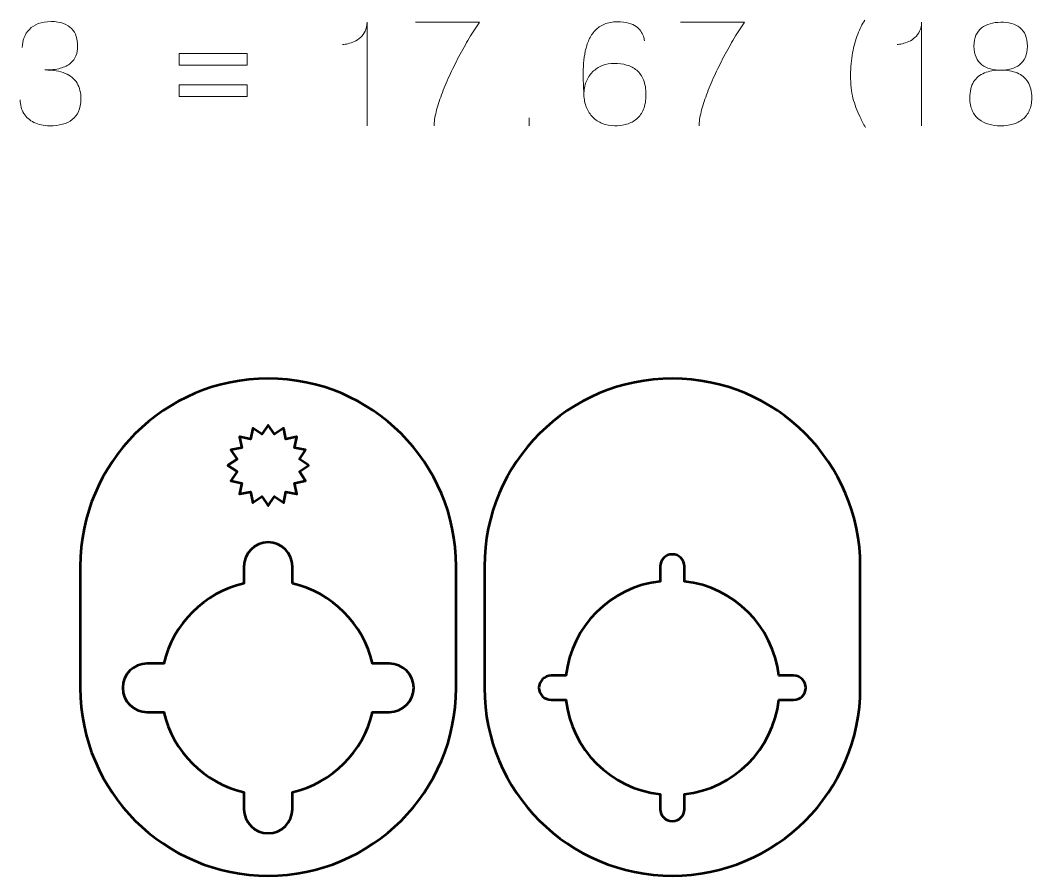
# Model space of a CAD drawing. Header units: centimetres. Extents: x -211 to 242, y -245 to 228.
# Drawn here: x -196.13 to -171.11, y -194.15 to -172.99 of the extents above; entities that cross this region are included whole.
import ezdxf

# ---------------------------------------------------------------- set-up
doc = ezdxf.new("R2010")
doc.units = ezdxf.units.CM
doc.header["$MEASUREMENT"] = 0
doc.layers.add('Layer 1', color=7, linetype='Continuous')

msp = doc.modelspace()

# ---------------------------------------------------------------- linework, layer by layer
at = {"layer": 'Layer 1', "color": 30, "lineweight": 9}
for points, knots in [([(-196.13492, -174.95441), (-196.13432, -175.08248), (-196.10468, -175.19395), (-196.04598, -175.29059), (-196.04598, -175.29059), (-195.98728, -175.38665), (-195.90368, -175.46195), (-195.79458, -175.5159), (-195.79458, -175.5159), (-195.68548, -175.56986), (-195.55445, -175.59713), (-195.40207, -175.59832), (-195.40207, -175.59832), (-195.28763, -175.59832), (-195.18387, -175.58646), (-195.0896, -175.56156), (-195.0896, -175.56156), (-194.99591, -175.53666), (-194.91528, -175.49812), (-194.84709, -175.44535), (-194.84709, -175.44535), (-194.7789, -175.39258), (-194.72673, -175.32439), (-194.68937, -175.24138), (-194.68937, -175.24138), (-194.65261, -175.15778), (-194.63423, -175.05758), (-194.63364, -174.94018), (-194.63364, -174.94018), (-194.63305, -174.78365), (-194.66506, -174.65142), (-194.72851, -174.54411), (-194.72851, -174.54411), (-194.79195, -174.43679), (-194.89037, -174.35615), (-195.0226, -174.30101), (-195.0226, -174.30101), (-195.15482, -174.24587), (-195.32439, -174.218), (-195.53014, -174.218), (-195.53014, -174.218), (-195.37657, -174.21859), (-195.24791, -174.20436), (-195.14296, -174.17531), (-195.14296, -174.17531), (-195.0386, -174.14625), (-194.955, -174.10534), (-194.89215, -174.05198), (-194.89215, -174.05198), (-194.8293, -173.99921), (-194.78365, -173.93636), (-194.75637, -173.86402), (-194.75637, -173.86402), (-194.72851, -173.79228), (-194.71487, -173.71342), (-194.71546, -173.62745), (-194.71546, -173.62745), (-194.71487, -173.54147), (-194.72673, -173.46202), (-194.75044, -173.3885), (-194.75044, -173.3885), (-194.77357, -173.31498), (-194.81152, -173.25035), (-194.8631, -173.19521), (-194.8631, -173.19521), (-194.91468, -173.14007), (-194.98287, -173.09678), (-195.06647, -173.06595), (-195.06647, -173.06595), (-195.15067, -173.03512), (-195.25324, -173.0197), (-195.37361, -173.01911), (-195.37361, -173.01911), (-195.49338, -173.0197), (-195.59832, -173.03749), (-195.68726, -173.07188), (-195.68726, -173.07188), (-195.77679, -173.10627), (-195.85031, -173.15311), (-195.90961, -173.213), (-195.90961, -173.213), (-195.96831, -173.27288), (-196.01218, -173.34107), (-196.04124, -173.41815), (-196.04124, -173.41815), (-196.07088, -173.49523), (-196.08511, -173.57705), (-196.08511, -173.66302), (-196.08511, -173.66302), (-196.08511, -173.57705), (-196.07088, -173.49523), (-196.04124, -173.41815), (-196.04124, -173.41815), (-196.01218, -173.34107), (-195.96831, -173.27288), (-195.90961, -173.213), (-195.90961, -173.213), (-195.85031, -173.15311), (-195.77679, -173.10627), (-195.68726, -173.07188), (-195.68726, -173.07188), (-195.59832, -173.03749), (-195.49338, -173.0197), (-195.37361, -173.01911), (-195.37361, -173.01911), (-195.25324, -173.0197), (-195.15067, -173.03512), (-195.06647, -173.06595), (-195.06647, -173.06595), (-194.98287, -173.09678), (-194.91468, -173.14007), (-194.8631, -173.19521), (-194.8631, -173.19521), (-194.81152, -173.25035), (-194.77357, -173.31498), (-194.75044, -173.3885), (-194.75044, -173.3885), (-194.72673, -173.46202), (-194.71487, -173.54147), (-194.71546, -173.62745), (-194.71546, -173.62745), (-194.71487, -173.71342), (-194.72851, -173.79228), (-194.75637, -173.86402), (-194.75637, -173.86402), (-194.78365, -173.93636), (-194.8293, -173.99921), (-194.89215, -174.05198), (-194.89215, -174.05198), (-194.955, -174.10534), (-195.0386, -174.14625), (-195.14296, -174.17531), (-195.14296, -174.17531), (-195.24791, -174.20436), (-195.37657, -174.21859), (-195.53014, -174.218), (-195.53014, -174.218), (-195.32439, -174.218), (-195.15482, -174.24587), (-195.0226, -174.30101), (-195.0226, -174.30101), (-194.89037, -174.35615), (-194.79195, -174.43679), (-194.72851, -174.54411), (-194.72851, -174.54411), (-194.66506, -174.65142), (-194.63305, -174.78365), (-194.63364, -174.94018), (-194.63364, -174.94018), (-194.63423, -175.05758), (-194.65261, -175.15778), (-194.68937, -175.24138), (-194.68937, -175.24138), (-194.72673, -175.32439), (-194.7789, -175.39258), (-194.84709, -175.44535), (-194.84709, -175.44535), (-194.91528, -175.49812), (-194.99591, -175.53666), (-195.0896, -175.56156), (-195.0896, -175.56156), (-195.18387, -175.58646), (-195.28763, -175.59832), (-195.40207, -175.59832), (-195.40207, -175.59832), (-195.55445, -175.59713), (-195.68548, -175.56986), (-195.79458, -175.5159), (-195.79458, -175.5159), (-195.90368, -175.46195), (-195.98728, -175.38665), (-196.04598, -175.29059), (-196.04598, -175.29059), (-196.10468, -175.19395), (-196.13432, -175.08248), (-196.13492, -174.95441)], [0, 0, 0, 0, 0.02272727, 0.02272727, 0.02272727, 0.02272727, 0.04545455, 0.04545455, 0.04545455, 0.04545455, 0.06818182, 0.06818182, 0.06818182, 0.06818182, 0.09090909, 0.09090909, 0.09090909, 0.09090909, 0.11363636, 0.11363636, 0.11363636, 0.11363636, 0.13636364, 0.13636364, 0.13636364, 0.13636364, 0.15909091, 0.15909091, 0.15909091, 0.15909091, 0.18181818, 0.18181818, 0.18181818, 0.18181818, 0.20454545, 0.20454545, 0.20454545, 0.20454545, 0.22727273, 0.22727273, 0.22727273, 0.22727273, 0.25, 0.25, 0.25, 0.25, 0.27272727, 0.27272727, 0.27272727, 0.27272727, 0.29545455, 0.29545455, 0.29545455, 0.29545455, 0.31818182, 0.31818182, 0.31818182, 0.31818182, 0.34090909, 0.34090909, 0.34090909, 0.34090909, 0.36363636, 0.36363636, 0.36363636, 0.36363636, 0.38636364, 0.38636364, 0.38636364, 0.38636364, 0.40909091, 0.40909091, 0.40909091, 0.40909091, 0.43181818, 0.43181818, 0.43181818, 0.43181818, 0.45454545, 0.45454545, 0.45454545, 0.45454545, 0.47727273, 0.47727273, 0.47727273, 0.47727273, 0.5, 0.5, 0.5, 0.5, 0.52272727, 0.52272727, 0.52272727, 0.52272727, 0.54545455, 0.54545455, 0.54545455, 0.54545455, 0.56818182, 0.56818182, 0.56818182, 0.56818182, 0.59090909, 0.59090909, 0.59090909, 0.59090909, 0.61363636, 0.61363636, 0.61363636, 0.61363636, 0.63636364, 0.63636364, 0.63636364, 0.63636364, 0.65909091, 0.65909091, 0.65909091, 0.65909091, 0.68181818, 0.68181818, 0.68181818, 0.68181818, 0.70454545, 0.70454545, 0.70454545, 0.70454545, 0.72727273, 0.72727273, 0.72727273, 0.72727273, 0.75, 0.75, 0.75, 0.75, 0.77272727, 0.77272727, 0.77272727, 0.77272727, 0.79545455, 0.79545455, 0.79545455, 0.79545455, 0.81818182, 0.81818182, 0.81818182, 0.81818182, 0.84090909, 0.84090909, 0.84090909, 0.84090909, 0.86363636, 0.86363636, 0.86363636, 0.86363636, 0.88636364, 0.88636364, 0.88636364, 0.88636364, 0.90909091, 0.90909091, 0.90909091, 0.90909091, 0.93181818, 0.93181818, 0.93181818, 0.93181818, 0.95454545, 0.95454545, 0.95454545, 0.95454545, 0.97727273, 0.97727273, 0.97727273, 0.97727273, 1, 1, 1, 1]), ([(-187.55415, -175.59832), (-187.55415, -175.59832), (-187.55415, -173.03334), (-187.55415, -173.03334), (-187.55415, -173.03334), (-187.55474, -173.1205), (-187.57016, -173.19521), (-187.5998, -173.25747), (-187.5998, -173.25747), (-187.62885, -173.32031), (-187.66739, -173.3719), (-187.71483, -173.4134), (-187.71483, -173.4134), (-187.76226, -173.45491), (-187.81325, -173.48811), (-187.8678, -173.51301), (-187.8678, -173.51301), (-187.92235, -173.53732), (-187.97512, -173.5557), (-188.02611, -173.56697), (-188.02611, -173.56697), (-188.0777, -173.57883), (-188.12157, -173.58594), (-188.15893, -173.58832), (-188.15893, -173.58832), (-188.12157, -173.58594), (-188.0777, -173.57883), (-188.02611, -173.56697), (-188.02611, -173.56697), (-187.97512, -173.5557), (-187.92235, -173.53732), (-187.8678, -173.51301), (-187.8678, -173.51301), (-187.81325, -173.48811), (-187.76226, -173.45491), (-187.71483, -173.4134), (-187.71483, -173.4134), (-187.66739, -173.3719), (-187.62885, -173.32031), (-187.5998, -173.25747), (-187.5998, -173.25747), (-187.57016, -173.19521), (-187.55474, -173.1205), (-187.55415, -173.03334), (-187.55415, -173.03334), (-187.55415, -173.03334), (-187.55415, -175.59832), (-187.55415, -175.59832)], [0, 0, 0, 0, 0.08333333, 0.08333333, 0.08333333, 0.08333333, 0.16666667, 0.16666667, 0.16666667, 0.16666667, 0.25, 0.25, 0.25, 0.25, 0.33333333, 0.33333333, 0.33333333, 0.33333333, 0.41666667, 0.41666667, 0.41666667, 0.41666667, 0.5, 0.5, 0.5, 0.5, 0.58333333, 0.58333333, 0.58333333, 0.58333333, 0.66666667, 0.66666667, 0.66666667, 0.66666667, 0.75, 0.75, 0.75, 0.75, 0.83333333, 0.83333333, 0.83333333, 0.83333333, 0.91666667, 0.91666667, 0.91666667, 0.91666667, 1, 1, 1, 1]), ([(-185.89634, -175.59832), (-185.89456, -175.4993), (-185.87736, -175.38487), (-185.84475, -175.25443), (-185.84475, -175.25443), (-185.81214, -175.12339), (-185.76767, -174.98227), (-185.71135, -174.83108), (-185.71135, -174.83108), (-185.65502, -174.67988), (-185.5898, -174.52454), (-185.51628, -174.36386), (-185.51628, -174.36386), (-185.44335, -174.20318), (-185.36449, -174.04427), (-185.28089, -173.88596), (-185.28089, -173.88596), (-185.19728, -173.72765), (-185.1119, -173.57586), (-185.02474, -173.4306), (-185.02474, -173.4306), (-184.93758, -173.28593), (-184.8522, -173.1537), (-184.7686, -173.03334), (-184.7686, -173.03334), (-184.7686, -173.03334), (-186.35882, -173.03334), (-186.35882, -173.03334), (-186.35882, -173.03334), (-186.35882, -173.03334), (-184.7686, -173.03334), (-184.7686, -173.03334), (-184.7686, -173.03334), (-184.8522, -173.1537), (-184.93758, -173.28593), (-185.02474, -173.4306), (-185.02474, -173.4306), (-185.1119, -173.57586), (-185.19728, -173.72765), (-185.28089, -173.88596), (-185.28089, -173.88596), (-185.36449, -174.04427), (-185.44335, -174.20318), (-185.51628, -174.36386), (-185.51628, -174.36386), (-185.5898, -174.52454), (-185.65502, -174.67988), (-185.71135, -174.83108), (-185.71135, -174.83108), (-185.76767, -174.98227), (-185.81214, -175.12339), (-185.84475, -175.25443), (-185.84475, -175.25443), (-185.87736, -175.38487), (-185.89456, -175.4993), (-185.89634, -175.59832)], [0, 0, 0, 0, 0.07142857, 0.07142857, 0.07142857, 0.07142857, 0.14285714, 0.14285714, 0.14285714, 0.14285714, 0.21428571, 0.21428571, 0.21428571, 0.21428571, 0.28571429, 0.28571429, 0.28571429, 0.28571429, 0.35714286, 0.35714286, 0.35714286, 0.35714286, 0.42857143, 0.42857143, 0.42857143, 0.42857143, 0.5, 0.5, 0.5, 0.5, 0.57142857, 0.57142857, 0.57142857, 0.57142857, 0.64285714, 0.64285714, 0.64285714, 0.64285714, 0.71428571, 0.71428571, 0.71428571, 0.71428571, 0.78571429, 0.78571429, 0.78571429, 0.78571429, 0.85714286, 0.85714286, 0.85714286, 0.85714286, 0.92857143, 0.92857143, 0.92857143, 0.92857143, 1, 1, 1, 1]), ([(-182.18939, -174.82634), (-182.1888, -174.71012), (-182.16983, -174.60518), (-182.13188, -174.51031), (-182.13188, -174.51031), (-182.09453, -174.41603), (-182.04176, -174.3348), (-181.97357, -174.26662), (-181.97357, -174.26662), (-181.90598, -174.19902), (-181.82593, -174.14685), (-181.73462, -174.11009), (-181.73462, -174.11009), (-181.64331, -174.07333), (-181.54311, -174.05494), (-181.4352, -174.05435), (-181.4352, -174.05435), (-181.32669, -174.05376), (-181.2253, -174.0674), (-181.13103, -174.09467), (-181.13103, -174.09467), (-181.03675, -174.12135), (-180.95434, -174.16523), (-180.88259, -174.22571), (-180.88259, -174.22571), (-180.81085, -174.28559), (-180.75452, -174.36504), (-180.7142, -174.46406), (-180.7142, -174.46406), (-180.67388, -174.56308), (-180.65313, -174.68344), (-180.65254, -174.82634), (-180.65254, -174.82634), (-180.65313, -174.96923), (-180.67388, -175.08959), (-180.7142, -175.18861), (-180.7142, -175.18861), (-180.75452, -175.28763), (-180.81085, -175.36708), (-180.88259, -175.42697), (-180.88259, -175.42697), (-180.95434, -175.48744), (-181.03675, -175.53132), (-181.13103, -175.558), (-181.13103, -175.558), (-181.2253, -175.58528), (-181.32669, -175.59891), (-181.4352, -175.59832), (-181.4352, -175.59832), (-181.54311, -175.59773), (-181.64213, -175.57935), (-181.73284, -175.54259), (-181.73284, -175.54259), (-181.82297, -175.50582), (-181.90123, -175.45365), (-181.96823, -175.38546), (-181.96823, -175.38546), (-182.03523, -175.31787), (-182.088, -175.23664), (-182.12595, -175.14177), (-182.12595, -175.14177), (-182.16449, -175.0475), (-182.18524, -174.94255), (-182.18939, -174.82634), (-182.18939, -174.82634), (-182.19176, -174.76764), (-182.19473, -174.69767), (-182.19888, -174.61644), (-182.19888, -174.61644), (-182.20303, -174.53462), (-182.2054, -174.44568), (-182.20599, -174.35022), (-182.20599, -174.35022), (-182.20659, -174.25417), (-182.20362, -174.15515), (-182.19591, -174.05376), (-182.19591, -174.05376), (-182.1888, -173.95178), (-182.17457, -173.85157), (-182.15382, -173.75255), (-182.15382, -173.75255), (-182.13307, -173.65413), (-182.10342, -173.56104), (-182.06429, -173.47388), (-182.06429, -173.47388), (-182.02515, -173.38672), (-181.97476, -173.30964), (-181.9125, -173.24264), (-181.9125, -173.24264), (-181.84965, -173.17564), (-181.77316, -173.12287), (-181.68244, -173.08433), (-181.68244, -173.08433), (-181.59173, -173.04639), (-181.48441, -173.02682), (-181.36049, -173.02623), (-181.36049, -173.02623), (-181.25258, -173.02682), (-181.16127, -173.03749), (-181.08537, -173.05824), (-181.08537, -173.05824), (-181.00948, -173.079), (-180.94722, -173.10686), (-180.89742, -173.14125), (-180.89742, -173.14125), (-180.8482, -173.17623), (-180.80907, -173.21418), (-180.78061, -173.25628), (-180.78061, -173.25628), (-180.75215, -173.29778), (-180.73081, -173.33988), (-180.71776, -173.38198), (-180.71776, -173.38198), (-180.70412, -173.42408), (-180.69523, -173.46321), (-180.69167, -173.49938), (-180.69167, -173.49938), (-180.69523, -173.46321), (-180.70412, -173.42408), (-180.71776, -173.38198), (-180.71776, -173.38198), (-180.73081, -173.33988), (-180.75215, -173.29778), (-180.78061, -173.25628), (-180.78061, -173.25628), (-180.80907, -173.21418), (-180.8482, -173.17623), (-180.89742, -173.14125), (-180.89742, -173.14125), (-180.94722, -173.10686), (-181.00948, -173.079), (-181.08537, -173.05824), (-181.08537, -173.05824), (-181.16127, -173.03749), (-181.25258, -173.02682), (-181.36049, -173.02623), (-181.36049, -173.02623), (-181.48441, -173.02682), (-181.59173, -173.04639), (-181.68244, -173.08433), (-181.68244, -173.08433), (-181.77316, -173.12287), (-181.84965, -173.17564), (-181.9125, -173.24264), (-181.9125, -173.24264), (-181.97476, -173.30964), (-182.02515, -173.38672), (-182.06429, -173.47388), (-182.06429, -173.47388), (-182.10342, -173.56104), (-182.13307, -173.65413), (-182.15382, -173.75255), (-182.15382, -173.75255), (-182.17457, -173.85157), (-182.1888, -173.95178), (-182.19591, -174.05376), (-182.19591, -174.05376), (-182.20362, -174.15515), (-182.20659, -174.25417), (-182.20599, -174.35022), (-182.20599, -174.35022), (-182.2054, -174.44568), (-182.20303, -174.53462), (-182.19888, -174.61644), (-182.19888, -174.61644), (-182.19473, -174.69767), (-182.19176, -174.76764), (-182.18939, -174.82634), (-182.18939, -174.82634), (-182.18524, -174.94255), (-182.16449, -175.0475), (-182.12595, -175.14177), (-182.12595, -175.14177), (-182.088, -175.23664), (-182.03523, -175.31787), (-181.96823, -175.38546), (-181.96823, -175.38546), (-181.90123, -175.45365), (-181.82297, -175.50582), (-181.73284, -175.54259), (-181.73284, -175.54259), (-181.64213, -175.57935), (-181.54311, -175.59773), (-181.4352, -175.59832), (-181.4352, -175.59832), (-181.32669, -175.59891), (-181.2253, -175.58528), (-181.13103, -175.558), (-181.13103, -175.558), (-181.03675, -175.53132), (-180.95434, -175.48744), (-180.88259, -175.42697), (-180.88259, -175.42697), (-180.81085, -175.36708), (-180.75452, -175.28763), (-180.7142, -175.18861), (-180.7142, -175.18861), (-180.67388, -175.08959), (-180.65313, -174.96923), (-180.65254, -174.82634), (-180.65254, -174.82634), (-180.65313, -174.68344), (-180.67388, -174.56308), (-180.7142, -174.46406), (-180.7142, -174.46406), (-180.75452, -174.36504), (-180.81085, -174.28559), (-180.88259, -174.22571), (-180.88259, -174.22571), (-180.95434, -174.16523), (-181.03675, -174.12135), (-181.13103, -174.09467), (-181.13103, -174.09467), (-181.2253, -174.0674), (-181.32669, -174.05376), (-181.4352, -174.05435), (-181.4352, -174.05435), (-181.54311, -174.05494), (-181.64331, -174.07333), (-181.73462, -174.11009), (-181.73462, -174.11009), (-181.82593, -174.14685), (-181.90598, -174.19902), (-181.97357, -174.26662), (-181.97357, -174.26662), (-182.04176, -174.3348), (-182.09453, -174.41603), (-182.13188, -174.51031), (-182.13188, -174.51031), (-182.16983, -174.60518), (-182.1888, -174.71012), (-182.18939, -174.82634)], [0, 0, 0, 0, 0.01724138, 0.01724138, 0.01724138, 0.01724138, 0.03448276, 0.03448276, 0.03448276, 0.03448276, 0.05172414, 0.05172414, 0.05172414, 0.05172414, 0.06896552, 0.06896552, 0.06896552, 0.06896552, 0.0862069, 0.0862069, 0.0862069, 0.0862069, 0.10344828, 0.10344828, 0.10344828, 0.10344828, 0.12068966, 0.12068966, 0.12068966, 0.12068966, 0.13793103, 0.13793103, 0.13793103, 0.13793103, 0.15517241, 0.15517241, 0.15517241, 0.15517241, 0.17241379, 0.17241379, 0.17241379, 0.17241379, 0.18965517, 0.18965517, 0.18965517, 0.18965517, 0.20689655, 0.20689655, 0.20689655, 0.20689655, 0.22413793, 0.22413793, 0.22413793, 0.22413793, 0.24137931, 0.24137931, 0.24137931, 0.24137931, 0.25862069, 0.25862069, 0.25862069, 0.25862069, 0.27586207, 0.27586207, 0.27586207, 0.27586207, 0.29310345, 0.29310345, 0.29310345, 0.29310345, 0.31034483, 0.31034483, 0.31034483, 0.31034483, 0.32758621, 0.32758621, 0.32758621, 0.32758621, 0.34482759, 0.34482759, 0.34482759, 0.34482759, 0.36206897, 0.36206897, 0.36206897, 0.36206897, 0.37931034, 0.37931034, 0.37931034, 0.37931034, 0.39655172, 0.39655172, 0.39655172, 0.39655172, 0.4137931, 0.4137931, 0.4137931, 0.4137931, 0.43103448, 0.43103448, 0.43103448, 0.43103448, 0.44827586, 0.44827586, 0.44827586, 0.44827586, 0.46551724, 0.46551724, 0.46551724, 0.46551724, 0.48275862, 0.48275862, 0.48275862, 0.48275862, 0.5, 0.5, 0.5, 0.5, 0.51724138, 0.51724138, 0.51724138, 0.51724138, 0.53448276, 0.53448276, 0.53448276, 0.53448276, 0.55172414, 0.55172414, 0.55172414, 0.55172414, 0.56896552, 0.56896552, 0.56896552, 0.56896552, 0.5862069, 0.5862069, 0.5862069, 0.5862069, 0.60344828, 0.60344828, 0.60344828, 0.60344828, 0.62068966, 0.62068966, 0.62068966, 0.62068966, 0.63793103, 0.63793103, 0.63793103, 0.63793103, 0.65517241, 0.65517241, 0.65517241, 0.65517241, 0.67241379, 0.67241379, 0.67241379, 0.67241379, 0.68965517, 0.68965517, 0.68965517, 0.68965517, 0.70689655, 0.70689655, 0.70689655, 0.70689655, 0.72413793, 0.72413793, 0.72413793, 0.72413793, 0.74137931, 0.74137931, 0.74137931, 0.74137931, 0.75862069, 0.75862069, 0.75862069, 0.75862069, 0.77586207, 0.77586207, 0.77586207, 0.77586207, 0.79310345, 0.79310345, 0.79310345, 0.79310345, 0.81034483, 0.81034483, 0.81034483, 0.81034483, 0.82758621, 0.82758621, 0.82758621, 0.82758621, 0.84482759, 0.84482759, 0.84482759, 0.84482759, 0.86206897, 0.86206897, 0.86206897, 0.86206897, 0.87931034, 0.87931034, 0.87931034, 0.87931034, 0.89655172, 0.89655172, 0.89655172, 0.89655172, 0.9137931, 0.9137931, 0.9137931, 0.9137931, 0.93103448, 0.93103448, 0.93103448, 0.93103448, 0.94827586, 0.94827586, 0.94827586, 0.94827586, 0.96551724, 0.96551724, 0.96551724, 0.96551724, 0.98275862, 0.98275862, 0.98275862, 0.98275862, 1, 1, 1, 1]), ([(-179.33981, -175.59832), (-179.33803, -175.4993), (-179.32083, -175.38487), (-179.28822, -175.25443), (-179.28822, -175.25443), (-179.25561, -175.12339), (-179.21114, -174.98227), (-179.15482, -174.83108), (-179.15482, -174.83108), (-179.09849, -174.67988), (-179.03327, -174.52454), (-178.95975, -174.36386), (-178.95975, -174.36386), (-178.88682, -174.20318), (-178.80796, -174.04427), (-178.72436, -173.88596), (-178.72436, -173.88596), (-178.64075, -173.72765), (-178.55537, -173.57586), (-178.46821, -173.4306), (-178.46821, -173.4306), (-178.38105, -173.28593), (-178.29567, -173.1537), (-178.21207, -173.03334), (-178.21207, -173.03334), (-178.21207, -173.03334), (-179.80229, -173.03334), (-179.80229, -173.03334), (-179.80229, -173.03334), (-179.80229, -173.03334), (-178.21207, -173.03334), (-178.21207, -173.03334), (-178.21207, -173.03334), (-178.29567, -173.1537), (-178.38105, -173.28593), (-178.46821, -173.4306), (-178.46821, -173.4306), (-178.55537, -173.57586), (-178.64075, -173.72765), (-178.72436, -173.88596), (-178.72436, -173.88596), (-178.80796, -174.04427), (-178.88682, -174.20318), (-178.95975, -174.36386), (-178.95975, -174.36386), (-179.03327, -174.52454), (-179.09849, -174.67988), (-179.15482, -174.83108), (-179.15482, -174.83108), (-179.21114, -174.98227), (-179.25561, -175.12339), (-179.28822, -175.25443), (-179.28822, -175.25443), (-179.32083, -175.38487), (-179.33803, -175.4993), (-179.33981, -175.59832)], [0, 0, 0, 0, 0.07142857, 0.07142857, 0.07142857, 0.07142857, 0.14285714, 0.14285714, 0.14285714, 0.14285714, 0.21428571, 0.21428571, 0.21428571, 0.21428571, 0.28571429, 0.28571429, 0.28571429, 0.28571429, 0.35714286, 0.35714286, 0.35714286, 0.35714286, 0.42857143, 0.42857143, 0.42857143, 0.42857143, 0.5, 0.5, 0.5, 0.5, 0.57142857, 0.57142857, 0.57142857, 0.57142857, 0.64285714, 0.64285714, 0.64285714, 0.64285714, 0.71428571, 0.71428571, 0.71428571, 0.71428571, 0.78571429, 0.78571429, 0.78571429, 0.78571429, 0.85714286, 0.85714286, 0.85714286, 0.85714286, 0.92857143, 0.92857143, 0.92857143, 0.92857143, 1, 1, 1, 1]), ([(-175.22374, -175.64457), (-175.27236, -175.54733), (-175.31564, -175.45839), (-175.35478, -175.37716), (-175.35478, -175.37716), (-175.39391, -175.29652), (-175.42771, -175.21885), (-175.45735, -175.14473), (-175.45735, -175.14473), (-175.48641, -175.07003), (-175.51131, -174.99354), (-175.53087, -174.91527), (-175.53087, -174.91527), (-175.55044, -174.83701), (-175.56526, -174.75163), (-175.57534, -174.65913), (-175.57534, -174.65913), (-175.58542, -174.56723), (-175.59017, -174.46287), (-175.59017, -174.34607), (-175.59017, -174.34607), (-175.58957, -174.14981), (-175.57297, -173.96601), (-175.54095, -173.79525), (-175.54095, -173.79525), (-175.50894, -173.62448), (-175.46684, -173.47092), (-175.41407, -173.33395), (-175.41407, -173.33395), (-175.36189, -173.19699), (-175.30379, -173.08137), (-175.24153, -172.98709), (-175.24153, -172.98709), (-175.30379, -173.08137), (-175.36189, -173.19699), (-175.41407, -173.33395), (-175.41407, -173.33395), (-175.46684, -173.47092), (-175.50894, -173.62448), (-175.54095, -173.79525), (-175.54095, -173.79525), (-175.57297, -173.96601), (-175.58957, -174.14981), (-175.59017, -174.34607), (-175.59017, -174.34607), (-175.59017, -174.46287), (-175.58542, -174.56723), (-175.57534, -174.65913), (-175.57534, -174.65913), (-175.56526, -174.75163), (-175.55044, -174.83701), (-175.53087, -174.91527), (-175.53087, -174.91527), (-175.51131, -174.99354), (-175.48641, -175.07003), (-175.45735, -175.14473), (-175.45735, -175.14473), (-175.42771, -175.21885), (-175.39391, -175.29652), (-175.35478, -175.37716), (-175.35478, -175.37716), (-175.31564, -175.45839), (-175.27236, -175.54733), (-175.22374, -175.64457)], [0, 0, 0, 0, 0.0625, 0.0625, 0.0625, 0.0625, 0.125, 0.125, 0.125, 0.125, 0.1875, 0.1875, 0.1875, 0.1875, 0.25, 0.25, 0.25, 0.25, 0.3125, 0.3125, 0.3125, 0.3125, 0.375, 0.375, 0.375, 0.375, 0.4375, 0.4375, 0.4375, 0.4375, 0.5, 0.5, 0.5, 0.5, 0.5625, 0.5625, 0.5625, 0.5625, 0.625, 0.625, 0.625, 0.625, 0.6875, 0.6875, 0.6875, 0.6875, 0.75, 0.75, 0.75, 0.75, 0.8125, 0.8125, 0.8125, 0.8125, 0.875, 0.875, 0.875, 0.875, 0.9375, 0.9375, 0.9375, 0.9375, 1, 1, 1, 1]), ([(-173.83631, -175.59832), (-173.83631, -175.59832), (-173.83631, -173.03334), (-173.83631, -173.03334), (-173.83631, -173.03334), (-173.8369, -173.1205), (-173.85232, -173.19521), (-173.88196, -173.25747), (-173.88196, -173.25747), (-173.91101, -173.32031), (-173.94955, -173.3719), (-173.99699, -173.4134), (-173.99699, -173.4134), (-174.04442, -173.45491), (-174.09541, -173.48811), (-174.14996, -173.51301), (-174.14996, -173.51301), (-174.20451, -173.53732), (-174.25728, -173.5557), (-174.30827, -173.56697), (-174.30827, -173.56697), (-174.35986, -173.57883), (-174.40373, -173.58594), (-174.44109, -173.58832), (-174.44109, -173.58832), (-174.40373, -173.58594), (-174.35986, -173.57883), (-174.30827, -173.56697), (-174.30827, -173.56697), (-174.25728, -173.5557), (-174.20451, -173.53732), (-174.14996, -173.51301), (-174.14996, -173.51301), (-174.09541, -173.48811), (-174.04442, -173.45491), (-173.99699, -173.4134), (-173.99699, -173.4134), (-173.94955, -173.3719), (-173.91101, -173.32031), (-173.88196, -173.25747), (-173.88196, -173.25747), (-173.85232, -173.19521), (-173.8369, -173.1205), (-173.83631, -173.03334), (-173.83631, -173.03334), (-173.83631, -173.03334), (-173.83631, -175.59832), (-173.83631, -175.59832)], [0, 0, 0, 0, 0.08333333, 0.08333333, 0.08333333, 0.08333333, 0.16666667, 0.16666667, 0.16666667, 0.16666667, 0.25, 0.25, 0.25, 0.25, 0.33333333, 0.33333333, 0.33333333, 0.33333333, 0.41666667, 0.41666667, 0.41666667, 0.41666667, 0.5, 0.5, 0.5, 0.5, 0.58333333, 0.58333333, 0.58333333, 0.58333333, 0.66666667, 0.66666667, 0.66666667, 0.66666667, 0.75, 0.75, 0.75, 0.75, 0.83333333, 0.83333333, 0.83333333, 0.83333333, 0.91666667, 0.91666667, 0.91666667, 0.91666667, 1, 1, 1, 1]), ([(-171.87611, -174.22156), (-171.7848, -174.22156), (-171.69942, -174.21088), (-171.61937, -174.18954), (-171.61937, -174.18954), (-171.53992, -174.1676), (-171.46996, -174.13321), (-171.40889, -174.08637), (-171.40889, -174.08637), (-171.34841, -174.03953), (-171.30097, -173.97846), (-171.26658, -173.90316), (-171.26658, -173.90316), (-171.23219, -173.82845), (-171.215, -173.73773), (-171.21441, -173.63101), (-171.21441, -173.63101), (-171.215, -173.52428), (-171.2316, -173.43297), (-171.26421, -173.35708), (-171.26421, -173.35708), (-171.29682, -173.28118), (-171.34307, -173.21893), (-171.40236, -173.1709), (-171.40236, -173.1709), (-171.46166, -173.12346), (-171.53162, -173.08848), (-171.61226, -173.06654), (-171.61226, -173.06654), (-171.6923, -173.04461), (-171.78065, -173.03512), (-171.87611, -173.0369), (-171.87611, -173.0369), (-171.97157, -173.03808), (-172.05991, -173.05054), (-172.13996, -173.07247), (-172.13996, -173.07247), (-172.2206, -173.095), (-172.29056, -173.12939), (-172.34985, -173.17623), (-172.34985, -173.17623), (-172.40914, -173.22308), (-172.45539, -173.28415), (-172.488, -173.35885), (-172.488, -173.35885), (-172.52061, -173.43416), (-172.53722, -173.52428), (-172.53781, -173.63101), (-172.53781, -173.63101), (-172.53722, -173.73773), (-172.52002, -173.82845), (-172.48563, -173.90316), (-172.48563, -173.90316), (-172.45124, -173.97846), (-172.40381, -174.03953), (-172.34274, -174.08637), (-172.34274, -174.08637), (-172.28226, -174.13321), (-172.21229, -174.1676), (-172.13284, -174.18954), (-172.13284, -174.18954), (-172.0528, -174.21088), (-171.96742, -174.22156), (-171.87611, -174.22156)], [0, 0, 0, 0, 0.0625, 0.0625, 0.0625, 0.0625, 0.125, 0.125, 0.125, 0.125, 0.1875, 0.1875, 0.1875, 0.1875, 0.25, 0.25, 0.25, 0.25, 0.3125, 0.3125, 0.3125, 0.3125, 0.375, 0.375, 0.375, 0.375, 0.4375, 0.4375, 0.4375, 0.4375, 0.5, 0.5, 0.5, 0.5, 0.5625, 0.5625, 0.5625, 0.5625, 0.625, 0.625, 0.625, 0.625, 0.6875, 0.6875, 0.6875, 0.6875, 0.75, 0.75, 0.75, 0.75, 0.8125, 0.8125, 0.8125, 0.8125, 0.875, 0.875, 0.875, 0.875, 0.9375, 0.9375, 0.9375, 0.9375, 1, 1, 1, 1]), ([(-171.87611, -174.22156), (-171.7848, -174.22156), (-171.69942, -174.21088), (-171.61937, -174.18954), (-171.61937, -174.18954), (-171.53992, -174.1676), (-171.46996, -174.13321), (-171.40889, -174.08637), (-171.40889, -174.08637), (-171.34841, -174.03953), (-171.30097, -173.97846), (-171.26658, -173.90316), (-171.26658, -173.90316), (-171.23219, -173.82845), (-171.215, -173.73773), (-171.21441, -173.63101), (-171.21441, -173.63101), (-171.215, -173.52428), (-171.2316, -173.43297), (-171.26421, -173.35708), (-171.26421, -173.35708), (-171.29682, -173.28118), (-171.34307, -173.21893), (-171.40236, -173.1709), (-171.40236, -173.1709), (-171.46166, -173.12346), (-171.53162, -173.08848), (-171.61226, -173.06654), (-171.61226, -173.06654), (-171.6923, -173.04461), (-171.78065, -173.03512), (-171.87611, -173.0369), (-171.87611, -173.0369), (-171.97157, -173.03808), (-172.05991, -173.05054), (-172.13996, -173.07247), (-172.13996, -173.07247), (-172.2206, -173.095), (-172.29056, -173.12939), (-172.34985, -173.17623), (-172.34985, -173.17623), (-172.40914, -173.22308), (-172.45539, -173.28415), (-172.488, -173.35885), (-172.488, -173.35885), (-172.52061, -173.43416), (-172.53722, -173.52428), (-172.53781, -173.63101), (-172.53781, -173.63101), (-172.53722, -173.73773), (-172.52002, -173.82845), (-172.48563, -173.90316), (-172.48563, -173.90316), (-172.45124, -173.97846), (-172.40381, -174.03953), (-172.34274, -174.08637), (-172.34274, -174.08637), (-172.28226, -174.13321), (-172.21229, -174.1676), (-172.13284, -174.18954), (-172.13284, -174.18954), (-172.0528, -174.21088), (-171.96742, -174.22156), (-171.87611, -174.22156)], [0, 0, 0, 0, 0.0625, 0.0625, 0.0625, 0.0625, 0.125, 0.125, 0.125, 0.125, 0.1875, 0.1875, 0.1875, 0.1875, 0.25, 0.25, 0.25, 0.25, 0.3125, 0.3125, 0.3125, 0.3125, 0.375, 0.375, 0.375, 0.375, 0.4375, 0.4375, 0.4375, 0.4375, 0.5, 0.5, 0.5, 0.5, 0.5625, 0.5625, 0.5625, 0.5625, 0.625, 0.625, 0.625, 0.625, 0.6875, 0.6875, 0.6875, 0.6875, 0.75, 0.75, 0.75, 0.75, 0.8125, 0.8125, 0.8125, 0.8125, 0.875, 0.875, 0.875, 0.875, 0.9375, 0.9375, 0.9375, 0.9375, 1, 1, 1, 1]), ([(-190.51995, -174.10119), (-190.51995, -174.10119), (-192.20147, -174.10119), (-192.20147, -174.10119), (-192.20147, -174.10119), (-192.20147, -174.10119), (-192.20147, -173.80888), (-192.20147, -173.80888), (-192.20147, -173.80888), (-192.20147, -173.80888), (-190.51995, -173.80888), (-190.51995, -173.80888), (-190.51995, -173.80888), (-190.51995, -173.80888), (-190.51995, -174.10119), (-190.51995, -174.10119)], [0, 0, 0, 0, 0.25, 0.25, 0.25, 0.25, 0.5, 0.5, 0.5, 0.5, 0.75, 0.75, 0.75, 0.75, 1, 1, 1, 1]), ([(-171.87611, -175.59832), (-171.76938, -175.59832), (-171.66977, -175.58587), (-171.57728, -175.55978), (-171.57728, -175.55978), (-171.48478, -175.53369), (-171.40355, -175.49278), (-171.33299, -175.43705), (-171.33299, -175.43705), (-171.26303, -175.3819), (-171.20788, -175.31075), (-171.16816, -175.223), (-171.16816, -175.223), (-171.12843, -175.13584), (-171.10827, -175.03089), (-171.10768, -174.90816), (-171.10768, -174.90816), (-171.10887, -174.74511), (-171.14088, -174.61288), (-171.20433, -174.51209), (-171.20433, -174.51209), (-171.26777, -174.4107), (-171.35671, -174.33718), (-171.47114, -174.29033), (-171.47114, -174.29033), (-171.58617, -174.24409), (-171.72076, -174.22096), (-171.87611, -174.22156), (-171.87611, -174.22156), (-172.03086, -174.22096), (-172.16605, -174.24409), (-172.27989, -174.29033), (-172.27989, -174.29033), (-172.39432, -174.33718), (-172.48267, -174.4107), (-172.54552, -174.51209), (-172.54552, -174.51209), (-172.60837, -174.61288), (-172.64038, -174.74511), (-172.64098, -174.90816), (-172.64098, -174.90816), (-172.64038, -175.03089), (-172.62022, -175.13584), (-172.5805, -175.223), (-172.5805, -175.223), (-172.54077, -175.31075), (-172.48622, -175.3819), (-172.41567, -175.43705), (-172.41567, -175.43705), (-172.3457, -175.49278), (-172.26506, -175.53369), (-172.17257, -175.55978), (-172.17257, -175.55978), (-172.08067, -175.58587), (-171.98165, -175.59832), (-171.87611, -175.59832)], [0, 0, 0, 0, 0.07142857, 0.07142857, 0.07142857, 0.07142857, 0.14285714, 0.14285714, 0.14285714, 0.14285714, 0.21428571, 0.21428571, 0.21428571, 0.21428571, 0.28571429, 0.28571429, 0.28571429, 0.28571429, 0.35714286, 0.35714286, 0.35714286, 0.35714286, 0.42857143, 0.42857143, 0.42857143, 0.42857143, 0.5, 0.5, 0.5, 0.5, 0.57142857, 0.57142857, 0.57142857, 0.57142857, 0.64285714, 0.64285714, 0.64285714, 0.64285714, 0.71428571, 0.71428571, 0.71428571, 0.71428571, 0.78571429, 0.78571429, 0.78571429, 0.78571429, 0.85714286, 0.85714286, 0.85714286, 0.85714286, 0.92857143, 0.92857143, 0.92857143, 0.92857143, 1, 1, 1, 1]), ([(-171.87611, -175.59832), (-171.76938, -175.59832), (-171.66977, -175.58587), (-171.57728, -175.55978), (-171.57728, -175.55978), (-171.48478, -175.53369), (-171.40355, -175.49278), (-171.33299, -175.43705), (-171.33299, -175.43705), (-171.26303, -175.3819), (-171.20788, -175.31075), (-171.16816, -175.223), (-171.16816, -175.223), (-171.12843, -175.13584), (-171.10827, -175.03089), (-171.10768, -174.90816), (-171.10768, -174.90816), (-171.10887, -174.74511), (-171.14088, -174.61288), (-171.20433, -174.51209), (-171.20433, -174.51209), (-171.26777, -174.4107), (-171.35671, -174.33718), (-171.47114, -174.29033), (-171.47114, -174.29033), (-171.58617, -174.24409), (-171.72076, -174.22096), (-171.87611, -174.22156), (-171.87611, -174.22156), (-172.03086, -174.22096), (-172.16605, -174.24409), (-172.27989, -174.29033), (-172.27989, -174.29033), (-172.39432, -174.33718), (-172.48267, -174.4107), (-172.54552, -174.51209), (-172.54552, -174.51209), (-172.60837, -174.61288), (-172.64038, -174.74511), (-172.64098, -174.90816), (-172.64098, -174.90816), (-172.64038, -175.03089), (-172.62022, -175.13584), (-172.5805, -175.223), (-172.5805, -175.223), (-172.54077, -175.31075), (-172.48622, -175.3819), (-172.41567, -175.43705), (-172.41567, -175.43705), (-172.3457, -175.49278), (-172.26506, -175.53369), (-172.17257, -175.55978), (-172.17257, -175.55978), (-172.08067, -175.58587), (-171.98165, -175.59832), (-171.87611, -175.59832)], [0, 0, 0, 0, 0.07142857, 0.07142857, 0.07142857, 0.07142857, 0.14285714, 0.14285714, 0.14285714, 0.14285714, 0.21428571, 0.21428571, 0.21428571, 0.21428571, 0.28571429, 0.28571429, 0.28571429, 0.28571429, 0.35714286, 0.35714286, 0.35714286, 0.35714286, 0.42857143, 0.42857143, 0.42857143, 0.42857143, 0.5, 0.5, 0.5, 0.5, 0.57142857, 0.57142857, 0.57142857, 0.57142857, 0.64285714, 0.64285714, 0.64285714, 0.64285714, 0.71428571, 0.71428571, 0.71428571, 0.71428571, 0.78571429, 0.78571429, 0.78571429, 0.78571429, 0.85714286, 0.85714286, 0.85714286, 0.85714286, 0.92857143, 0.92857143, 0.92857143, 0.92857143, 1, 1, 1, 1]), ([(-190.51995, -174.87377), (-190.51995, -174.87377), (-192.20147, -174.87377), (-192.20147, -174.87377), (-192.20147, -174.87377), (-192.20147, -174.87377), (-192.20147, -174.58205), (-192.20147, -174.58205), (-192.20147, -174.58205), (-192.20147, -174.58205), (-190.51995, -174.58205), (-190.51995, -174.58205), (-190.51995, -174.58205), (-190.51995, -174.58205), (-190.51995, -174.87377), (-190.51995, -174.87377)], [0, 0, 0, 0, 0.25, 0.25, 0.25, 0.25, 0.5, 0.5, 0.5, 0.5, 0.75, 0.75, 0.75, 0.75, 1, 1, 1, 1]), ([(-183.54125, -175.59832), (-183.54125, -175.59832), (-183.54125, -175.40266), (-183.54125, -175.40266), (-183.54125, -175.40266), (-183.54125, -175.40266), (-183.54125, -175.59832), (-183.54125, -175.59832)], [0, 0, 0, 0, 0.5, 0.5, 0.5, 0.5, 1, 1, 1, 1])]:
    msp.add_open_spline(points, degree=3, knots=knots, dxfattribs=at)
at = {"layer": 'Layer 1', "color": 250, "lineweight": 53}
for points, knots in [([(-185.35, -189.5), (-185.35, -192.06768), (-187.43232, -194.15), (-190, -194.15), (-190, -194.15), (-192.56768, -194.15), (-194.65, -192.06768), (-194.65, -189.5), (-194.65, -189.5), (-194.65, -189.5), (-194.65, -186.5), (-194.65, -186.5), (-194.65, -186.5), (-194.65, -183.93232), (-192.56768, -181.85), (-190, -181.85), (-190, -181.85), (-187.43232, -181.85), (-185.35, -183.93232), (-185.35, -186.5), (-185.35, -186.5), (-185.35, -186.5), (-185.35, -189.5), (-185.35, -189.5)], [0, 0, 0, 0, 0.16666667, 0.16666667, 0.16666667, 0.16666667, 0.33333333, 0.33333333, 0.33333333, 0.33333333, 0.5, 0.5, 0.5, 0.5, 0.66666667, 0.66666667, 0.66666667, 0.66666667, 0.83333333, 0.83333333, 0.83333333, 0.83333333, 1, 1, 1, 1]), ([(-175.35, -189.5), (-175.35, -192.06768), (-177.43232, -194.15), (-180, -194.15), (-180, -194.15), (-182.56768, -194.15), (-184.65, -192.06768), (-184.65, -189.5), (-184.65, -189.5), (-184.65, -189.5), (-184.65, -186.5), (-184.65, -186.5), (-184.65, -186.5), (-184.65, -183.93232), (-182.56768, -181.85), (-180, -181.85), (-180, -181.85), (-177.43232, -181.85), (-175.35, -183.93232), (-175.35, -186.5), (-175.35, -186.5), (-175.35, -186.5), (-175.35, -189.5), (-175.35, -189.5)], [0, 0, 0, 0, 0.16666667, 0.16666667, 0.16666667, 0.16666667, 0.33333333, 0.33333333, 0.33333333, 0.33333333, 0.5, 0.5, 0.5, 0.5, 0.66666667, 0.66666667, 0.66666667, 0.66666667, 0.83333333, 0.83333333, 0.83333333, 0.83333333, 1, 1, 1, 1]), ([(-189.9966, -183.00509), (-189.9966, -183.00509), (-189.84672, -183.22941), (-189.84672, -183.22941), (-189.84672, -183.22941), (-189.84672, -183.22941), (-189.62241, -183.07953), (-189.62241, -183.07953), (-189.62241, -183.07953), (-189.62241, -183.07953), (-189.61731, -183.07612), (-189.61731, -183.07612), (-189.61731, -183.07612), (-189.61731, -183.07612), (-189.61611, -183.08214), (-189.61611, -183.08214), (-189.61611, -183.08214), (-189.61611, -183.08214), (-189.56348, -183.34671), (-189.56348, -183.34671), (-189.56348, -183.34671), (-189.56348, -183.34671), (-189.29888, -183.29408), (-189.29888, -183.29408), (-189.29888, -183.29408), (-189.29888, -183.29408), (-189.29289, -183.29289), (-189.29289, -183.29289), (-189.29289, -183.29289), (-189.29289, -183.29289), (-189.29408, -183.29889), (-189.29408, -183.29889), (-189.29408, -183.29889), (-189.29408, -183.29889), (-189.34671, -183.56349), (-189.34671, -183.56349), (-189.34671, -183.56349), (-189.34671, -183.56349), (-189.08214, -183.61612), (-189.08214, -183.61612), (-189.08214, -183.61612), (-189.08214, -183.61612), (-189.07612, -183.61731), (-189.07612, -183.61731), (-189.07612, -183.61731), (-189.07612, -183.61731), (-189.07952, -183.62241), (-189.07952, -183.62241), (-189.07952, -183.62241), (-189.07952, -183.62241), (-189.2294, -183.84672), (-189.2294, -183.84672), (-189.2294, -183.84672), (-189.2294, -183.84672), (-189.00508, -183.99661), (-189.00508, -183.99661), (-189.00508, -183.99661), (-189.00508, -183.99661), (-189, -184), (-189, -184), (-189, -184), (-189, -184), (-189.00508, -184.0034), (-189.00508, -184.0034), (-189.00508, -184.0034), (-189.00508, -184.0034), (-189.2294, -184.15329), (-189.2294, -184.15329), (-189.2294, -184.15329), (-189.2294, -184.15329), (-189.07952, -184.3776), (-189.07952, -184.3776), (-189.07952, -184.3776), (-189.07952, -184.3776), (-189.07612, -184.38269), (-189.07612, -184.38269), (-189.07612, -184.38269), (-189.07612, -184.38269), (-189.08214, -184.38389), (-189.08214, -184.38389), (-189.08214, -184.38389), (-189.08214, -184.38389), (-189.34671, -184.43652), (-189.34671, -184.43652), (-189.34671, -184.43652), (-189.34671, -184.43652), (-189.29408, -184.70112), (-189.29408, -184.70112), (-189.29408, -184.70112), (-189.29408, -184.70112), (-189.29289, -184.70711), (-189.29289, -184.70711), (-189.29289, -184.70711), (-189.29289, -184.70711), (-189.29888, -184.70592), (-189.29888, -184.70592), (-189.29888, -184.70592), (-189.29888, -184.70592), (-189.56348, -184.65329), (-189.56348, -184.65329), (-189.56348, -184.65329), (-189.56348, -184.65329), (-189.61611, -184.91787), (-189.61611, -184.91787), (-189.61611, -184.91787), (-189.61611, -184.91787), (-189.61731, -184.92388), (-189.61731, -184.92388), (-189.61731, -184.92388), (-189.61731, -184.92388), (-189.62241, -184.92048), (-189.62241, -184.92048), (-189.62241, -184.92048), (-189.62241, -184.92048), (-189.84672, -184.7706), (-189.84672, -184.7706), (-189.84672, -184.7706), (-189.84672, -184.7706), (-189.9966, -184.99492), (-189.9966, -184.99492), (-189.9966, -184.99492), (-189.9966, -184.99492), (-190, -185), (-190, -185), (-190, -185), (-190, -185), (-190.00339, -184.99492), (-190.00339, -184.99492), (-190.00339, -184.99492), (-190.00339, -184.99492), (-190.15328, -184.7706), (-190.15328, -184.7706), (-190.15328, -184.7706), (-190.15328, -184.7706), (-190.37759, -184.92048), (-190.37759, -184.92048), (-190.37759, -184.92048), (-190.37759, -184.92048), (-190.38269, -184.92388), (-190.38269, -184.92388), (-190.38269, -184.92388), (-190.38269, -184.92388), (-190.38389, -184.91787), (-190.38389, -184.91787), (-190.38389, -184.91787), (-190.38389, -184.91787), (-190.43651, -184.65329), (-190.43651, -184.65329), (-190.43651, -184.65329), (-190.43651, -184.65329), (-190.70111, -184.70592), (-190.70111, -184.70592), (-190.70111, -184.70592), (-190.70111, -184.70592), (-190.70711, -184.70711), (-190.70711, -184.70711), (-190.70711, -184.70711), (-190.70711, -184.70711), (-190.70592, -184.70112), (-190.70592, -184.70112), (-190.70592, -184.70112), (-190.70592, -184.70112), (-190.65329, -184.43652), (-190.65329, -184.43652), (-190.65329, -184.43652), (-190.65329, -184.43652), (-190.91786, -184.38389), (-190.91786, -184.38389), (-190.91786, -184.38389), (-190.91786, -184.38389), (-190.92388, -184.38269), (-190.92388, -184.38269), (-190.92388, -184.38269), (-190.92388, -184.38269), (-190.92047, -184.3776), (-190.92047, -184.3776), (-190.92047, -184.3776), (-190.92047, -184.3776), (-190.7706, -184.15329), (-190.7706, -184.15329), (-190.7706, -184.15329), (-190.7706, -184.15329), (-190.99491, -184.0034), (-190.99491, -184.0034), (-190.99491, -184.0034), (-190.99491, -184.0034), (-191, -184), (-191, -184), (-191, -184), (-191, -184), (-190.99491, -183.99661), (-190.99491, -183.99661), (-190.99491, -183.99661), (-190.99491, -183.99661), (-190.7706, -183.84672), (-190.7706, -183.84672), (-190.7706, -183.84672), (-190.7706, -183.84672), (-190.92047, -183.62241), (-190.92047, -183.62241), (-190.92047, -183.62241), (-190.92047, -183.62241), (-190.92388, -183.61731), (-190.92388, -183.61731), (-190.92388, -183.61731), (-190.92388, -183.61731), (-190.91786, -183.61612), (-190.91786, -183.61612), (-190.91786, -183.61612), (-190.91786, -183.61612), (-190.65329, -183.56349), (-190.65329, -183.56349), (-190.65329, -183.56349), (-190.65329, -183.56349), (-190.70592, -183.29889), (-190.70592, -183.29889), (-190.70592, -183.29889), (-190.70592, -183.29889), (-190.70711, -183.29289), (-190.70711, -183.29289), (-190.70711, -183.29289), (-190.70711, -183.29289), (-190.70111, -183.29408), (-190.70111, -183.29408), (-190.70111, -183.29408), (-190.70111, -183.29408), (-190.43651, -183.34671), (-190.43651, -183.34671), (-190.43651, -183.34671), (-190.43651, -183.34671), (-190.38389, -183.08214), (-190.38389, -183.08214), (-190.38389, -183.08214), (-190.38389, -183.08214), (-190.38269, -183.07612), (-190.38269, -183.07612), (-190.38269, -183.07612), (-190.38269, -183.07612), (-190.37759, -183.07953), (-190.37759, -183.07953), (-190.37759, -183.07953), (-190.37759, -183.07953), (-190.15328, -183.22941), (-190.15328, -183.22941), (-190.15328, -183.22941), (-190.15328, -183.22941), (-190.00339, -183.00509), (-190.00339, -183.00509), (-190.00339, -183.00509), (-190.00339, -183.00509), (-190, -183), (-190, -183), (-190, -183), (-190, -183), (-189.9966, -183.00509), (-189.9966, -183.00509)], [0, 0, 0, 0, 0.015625, 0.015625, 0.015625, 0.015625, 0.03125, 0.03125, 0.03125, 0.03125, 0.046875, 0.046875, 0.046875, 0.046875, 0.0625, 0.0625, 0.0625, 0.0625, 0.078125, 0.078125, 0.078125, 0.078125, 0.09375, 0.09375, 0.09375, 0.09375, 0.109375, 0.109375, 0.109375, 0.109375, 0.125, 0.125, 0.125, 0.125, 0.140625, 0.140625, 0.140625, 0.140625, 0.15625, 0.15625, 0.15625, 0.15625, 0.171875, 0.171875, 0.171875, 0.171875, 0.1875, 0.1875, 0.1875, 0.1875, 0.203125, 0.203125, 0.203125, 0.203125, 0.21875, 0.21875, 0.21875, 0.21875, 0.234375, 0.234375, 0.234375, 0.234375, 0.25, 0.25, 0.25, 0.25, 0.265625, 0.265625, 0.265625, 0.265625, 0.28125, 0.28125, 0.28125, 0.28125, 0.296875, 0.296875, 0.296875, 0.296875, 0.3125, 0.3125, 0.3125, 0.3125, 0.328125, 0.328125, 0.328125, 0.328125, 0.34375, 0.34375, 0.34375, 0.34375, 0.359375, 0.359375, 0.359375, 0.359375, 0.375, 0.375, 0.375, 0.375, 0.390625, 0.390625, 0.390625, 0.390625, 0.40625, 0.40625, 0.40625, 0.40625, 0.421875, 0.421875, 0.421875, 0.421875, 0.4375, 0.4375, 0.4375, 0.4375, 0.453125, 0.453125, 0.453125, 0.453125, 0.46875, 0.46875, 0.46875, 0.46875, 0.484375, 0.484375, 0.484375, 0.484375, 0.5, 0.5, 0.5, 0.5, 0.515625, 0.515625, 0.515625, 0.515625, 0.53125, 0.53125, 0.53125, 0.53125, 0.546875, 0.546875, 0.546875, 0.546875, 0.5625, 0.5625, 0.5625, 0.5625, 0.578125, 0.578125, 0.578125, 0.578125, 0.59375, 0.59375, 0.59375, 0.59375, 0.609375, 0.609375, 0.609375, 0.609375, 0.625, 0.625, 0.625, 0.625, 0.640625, 0.640625, 0.640625, 0.640625, 0.65625, 0.65625, 0.65625, 0.65625, 0.671875, 0.671875, 0.671875, 0.671875, 0.6875, 0.6875, 0.6875, 0.6875, 0.703125, 0.703125, 0.703125, 0.703125, 0.71875, 0.71875, 0.71875, 0.71875, 0.734375, 0.734375, 0.734375, 0.734375, 0.75, 0.75, 0.75, 0.75, 0.765625, 0.765625, 0.765625, 0.765625, 0.78125, 0.78125, 0.78125, 0.78125, 0.796875, 0.796875, 0.796875, 0.796875, 0.8125, 0.8125, 0.8125, 0.8125, 0.828125, 0.828125, 0.828125, 0.828125, 0.84375, 0.84375, 0.84375, 0.84375, 0.859375, 0.859375, 0.859375, 0.859375, 0.875, 0.875, 0.875, 0.875, 0.890625, 0.890625, 0.890625, 0.890625, 0.90625, 0.90625, 0.90625, 0.90625, 0.921875, 0.921875, 0.921875, 0.921875, 0.9375, 0.9375, 0.9375, 0.9375, 0.953125, 0.953125, 0.953125, 0.953125, 0.96875, 0.96875, 0.96875, 0.96875, 0.984375, 0.984375, 0.984375, 0.984375, 1, 1, 1, 1]), ([(-189.40001, -186.91842), (-188.41852, -187.14573), (-187.64591, -187.91844), (-187.4186, -188.89997), (-187.4186, -188.89997), (-187.4186, -188.89997), (-187.00001, -188.89997), (-187.00001, -188.89997), (-187.00001, -188.89997), (-186.66869, -188.89997), (-186.40001, -189.16865), (-186.40001, -189.49997), (-186.40001, -189.49997), (-186.40001, -189.83129), (-186.66869, -190.09997), (-187.00001, -190.09997), (-187.00001, -190.09997), (-187.00001, -190.09997), (-187.4186, -190.09997), (-187.4186, -190.09997), (-187.4186, -190.09997), (-187.64591, -191.0815), (-188.41852, -191.85421), (-189.40001, -192.08152), (-189.40001, -192.08152), (-189.40001, -192.08152), (-189.40001, -192.49997), (-189.40001, -192.49997), (-189.40001, -192.49997), (-189.40001, -192.83129), (-189.66869, -193.09997), (-190.00001, -193.09997), (-190.00001, -193.09997), (-190.33133, -193.09997), (-190.60001, -192.83129), (-190.60001, -192.49997), (-190.60001, -192.49997), (-190.60001, -192.49997), (-190.60001, -192.08152), (-190.60001, -192.08152), (-190.60001, -192.08152), (-191.5815, -191.85421), (-192.35411, -191.0815), (-192.58142, -190.09997), (-192.58142, -190.09997), (-192.58142, -190.09997), (-193.00001, -190.09997), (-193.00001, -190.09997), (-193.00001, -190.09997), (-193.33133, -190.09997), (-193.60001, -189.83129), (-193.60001, -189.49997), (-193.60001, -189.49997), (-193.60001, -189.16865), (-193.33133, -188.89997), (-193.00001, -188.89997), (-193.00001, -188.89997), (-193.00001, -188.89997), (-192.58142, -188.89997), (-192.58142, -188.89997), (-192.58142, -188.89997), (-192.35411, -187.91844), (-191.5815, -187.14573), (-190.60001, -186.91842), (-190.60001, -186.91842), (-190.60001, -186.91842), (-190.60001, -186.49997), (-190.60001, -186.49997), (-190.60001, -186.49997), (-190.60001, -186.16865), (-190.33133, -185.89997), (-190.00001, -185.89997), (-190.00001, -185.89997), (-189.66869, -185.89997), (-189.40001, -186.16865), (-189.40001, -186.49997), (-189.40001, -186.49997), (-189.40001, -186.49997), (-189.40001, -186.91842), (-189.40001, -186.91842)], [0, 0, 0, 0, 0.05, 0.05, 0.05, 0.05, 0.1, 0.1, 0.1, 0.1, 0.15, 0.15, 0.15, 0.15, 0.2, 0.2, 0.2, 0.2, 0.25, 0.25, 0.25, 0.25, 0.3, 0.3, 0.3, 0.3, 0.35, 0.35, 0.35, 0.35, 0.4, 0.4, 0.4, 0.4, 0.45, 0.45, 0.45, 0.45, 0.5, 0.5, 0.5, 0.5, 0.55, 0.55, 0.55, 0.55, 0.6, 0.6, 0.6, 0.6, 0.65, 0.65, 0.65, 0.65, 0.7, 0.7, 0.7, 0.7, 0.75, 0.75, 0.75, 0.75, 0.8, 0.8, 0.8, 0.8, 0.85, 0.85, 0.85, 0.85, 0.9, 0.9, 0.9, 0.9, 0.95, 0.95, 0.95, 0.95, 1, 1, 1, 1]), ([(-179.70001, -192.49997), (-179.70001, -192.66563), (-179.83435, -192.79997), (-180.00001, -192.79997), (-180.00001, -192.79997), (-180.16567, -192.79997), (-180.30001, -192.66563), (-180.30001, -192.49997), (-180.30001, -192.49997), (-180.30001, -192.49997), (-180.30001, -192.13296), (-180.30001, -192.13296), (-180.30001, -192.13296), (-181.52363, -191.995), (-182.49504, -191.02356), (-182.633, -189.79997), (-182.633, -189.79997), (-182.633, -189.79997), (-183.00001, -189.79997), (-183.00001, -189.79997), (-183.00001, -189.79997), (-183.16567, -189.79997), (-183.30001, -189.66563), (-183.30001, -189.49997), (-183.30001, -189.49997), (-183.30001, -189.33431), (-183.16567, -189.19997), (-183.00001, -189.19997), (-183.00001, -189.19997), (-183.00001, -189.19997), (-182.633, -189.19997), (-182.633, -189.19997), (-182.633, -189.19997), (-182.49504, -187.97635), (-181.5236, -187.00494), (-180.30001, -186.86698), (-180.30001, -186.86698), (-180.30001, -186.86698), (-180.30001, -186.49997), (-180.30001, -186.49997), (-180.30001, -186.49997), (-180.30001, -186.33431), (-180.16567, -186.19997), (-180.00001, -186.19997), (-180.00001, -186.19997), (-179.83435, -186.19997), (-179.70001, -186.33431), (-179.70001, -186.49997), (-179.70001, -186.49997), (-179.70001, -186.49997), (-179.70001, -186.86698), (-179.70001, -186.86698), (-179.70001, -186.86698), (-178.47639, -187.00494), (-177.50498, -187.97638), (-177.36702, -189.19997), (-177.36702, -189.19997), (-177.36702, -189.19997), (-177.00001, -189.19997), (-177.00001, -189.19997), (-177.00001, -189.19997), (-176.83435, -189.19997), (-176.70001, -189.33431), (-176.70001, -189.49997), (-176.70001, -189.49997), (-176.70001, -189.66563), (-176.83435, -189.79997), (-177.00001, -189.79997), (-177.00001, -189.79997), (-177.00001, -189.79997), (-177.36702, -189.79997), (-177.36702, -189.79997), (-177.36702, -189.79997), (-177.50498, -191.02359), (-178.47642, -191.995), (-179.70001, -192.13296), (-179.70001, -192.13296), (-179.70001, -192.13296), (-179.70001, -192.49997), (-179.70001, -192.49997)], [0, 0, 0, 0, 0.05, 0.05, 0.05, 0.05, 0.1, 0.1, 0.1, 0.1, 0.15, 0.15, 0.15, 0.15, 0.2, 0.2, 0.2, 0.2, 0.25, 0.25, 0.25, 0.25, 0.3, 0.3, 0.3, 0.3, 0.35, 0.35, 0.35, 0.35, 0.4, 0.4, 0.4, 0.4, 0.45, 0.45, 0.45, 0.45, 0.5, 0.5, 0.5, 0.5, 0.55, 0.55, 0.55, 0.55, 0.6, 0.6, 0.6, 0.6, 0.65, 0.65, 0.65, 0.65, 0.7, 0.7, 0.7, 0.7, 0.75, 0.75, 0.75, 0.75, 0.8, 0.8, 0.8, 0.8, 0.85, 0.85, 0.85, 0.85, 0.9, 0.9, 0.9, 0.9, 0.95, 0.95, 0.95, 0.95, 1, 1, 1, 1])]:
    msp.add_open_spline(points, degree=3, knots=knots, dxfattribs=at)

doc.saveas('drawing.dxf')
